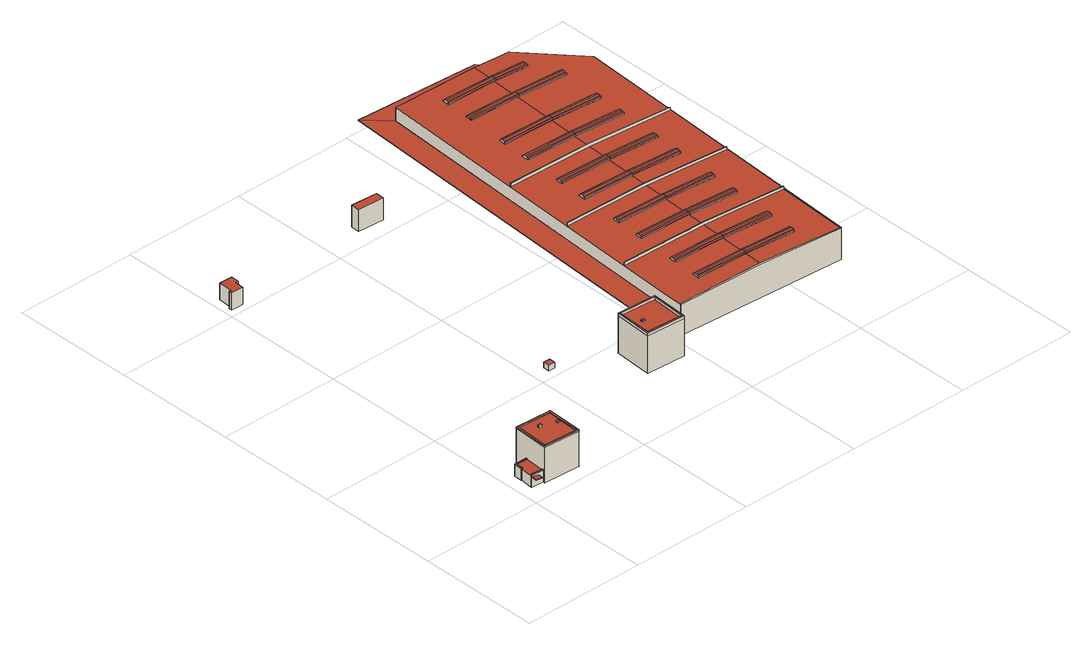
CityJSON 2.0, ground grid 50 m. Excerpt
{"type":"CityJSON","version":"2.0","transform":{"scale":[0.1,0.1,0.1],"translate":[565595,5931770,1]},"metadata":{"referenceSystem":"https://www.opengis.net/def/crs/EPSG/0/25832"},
"CityObjects":{
"building1":{"type":"Building","attributes":{"Grundfläche 2D":"273.172286","Grundhöhe NN":"7.026"},"children":["building1-1","building1-2","building1-3","building1-4","building1-5","building1-6"],"geometry":[{"type":"Solid","lod":"3","boundaries":[[[[0,1,2,3,4,5,6,7,8]],[[2,1,6,5]],[[9,10,11,12]],[[13,14,15,16,17,18,19,20,21,22]],[[3,2,10,9]],[[4,3,9,12]],[[5,4,12,11]],[[23,24,7,6]],[[24,25,8,7]],[[25,26,27,1,0,8]],[[2,5,11,10]],[[27,23,6,1]],[[23,27,28,29]],[[21,30,31,32,33,22]],[[25,24,34,35]],[[28,27,26,25,35,36]],[[15,14,13,22,33,34,24,23,29,37]],[[38,19,18,17,39,40]],[[20,19,38,41]],[[21,20,41,32,31,30]],[[16,15,37,42]],[[17,16,42,39]],[[32,41,38,40,39,42,37,29,28,36,35,34,33]]]],"semantics":{"surfaces":[{"type":"RoofSurface"},{"type":"WallSurface"},{"type":"GroundSurface"}],"values":[[0,0,0,0,1,1,1,1,1,1,1,1,1,1,1,1,1,1,1,1,1,1,2]]}}]},
"building1-1":{"type":"BuildingInstallation","parents":["building1"],"geometry":[{"type":"MultiSurface","lod":"3","boundaries":[[[43,44,45,46]],[[21,22,44,43]],[[13,45,44,22]],[[46,45,13,20]],[[20,21,43,46]]],"semantics":{"surfaces":[{"type":"RoofSurface"},{"type":"WallSurface"}],"values":[0,1,1,1,1]}}]},
"building1-2":{"type":"BuildingInstallation","parents":["building1"],"geometry":[{"type":"MultiSurface","lod":"3","boundaries":[[[47,48,49,50,51,52,53,54]],[[15,16,52,51]],[[16,17,53,52]],[[17,18,19,55,48,47,54,53]],[[49,48,55,56]],[[56,14,50,49]],[[14,15,51,50]]],"semantics":{"surfaces":[{"type":"RoofSurface"},{"type":"WallSurface"}],"values":[0,1,1,1,1,1,1]}}]},
"building1-3":{"type":"BuildingInstallation","parents":["building1"],"geometry":[{"type":"MultiSurface","lod":"3","boundaries":[[[57,58,59,60]],[[60,59,61,62]],[[57,60,62,63]],[[58,57,63,64]],[[59,58,64,61]]],"semantics":{"surfaces":[{"type":"RoofSurface"},{"type":"WallSurface"}],"values":[0,1,1,1,1]}}]},
"building1-4":{"type":"BuildingInstallation","parents":["building1"],"geometry":[{"type":"MultiSurface","lod":"3","boundaries":[[[65,66,67,68]],[[68,67,69,70]],[[65,68,70,71]],[[66,65,71,72]],[[67,66,72,69]]],"semantics":{"surfaces":[{"type":"RoofSurface"},{"type":"WallSurface"}],"values":[0,1,1,1,1]}}]},
"building1-5":{"type":"BuildingInstallation","parents":["building1"],"geometry":[{"type":"MultiSurface","lod":"3","boundaries":[[[73,74,75,76]],[[77,78,75,74]],[[78,79,76,75]],[[79,80,73,76]],[[80,77,74,73]],[[77,80,79,78]]],"semantics":{"surfaces":[{"type":"RoofSurface"},{"type":"WallSurface"},{"type":"OuterCeilingSurface"}],"values":[0,1,1,1,1,2]}}]},
"building1-6":{"type":"BuildingInstallation","parents":["building1"],"geometry":[{"type":"MultiSurface","lod":"3","boundaries":[[[81,82,30,83]],[[84,31,30,82]],[[31,85,83,30]],[[85,86,81,83]],[[86,84,82,81]],[[84,86,85,31]]],"semantics":{"surfaces":[{"type":"RoofSurface"},{"type":"WallSurface"},{"type":"OuterCeilingSurface"}],"values":[0,1,1,1,1,2]}}]},
"building2":{"type":"Building","attributes":{"Grundfläche 2D":"34.962628","Grundhöhe NN":"1.999"},"geometry":[{"type":"Solid","lod":"3","boundaries":[[[[87,88,89,90,91,92,93,94]],[[95,96,92,91]],[[96,97,93,92]],[[97,98,94,93]],[[98,99,87,94]],[[99,100,88,87]],[[100,101,89,88]],[[101,102,90,89]],[[102,95,91,90]],[[96,95,102,101,100,99,98,97]]]],"semantics":{"surfaces":[{"type":"RoofSurface"},{"type":"WallSurface"},{"type":"GroundSurface"}],"values":[[0,1,1,1,1,1,1,1,1,2]]}}]},
"building3":{"type":"Building","attributes":{"Grundfläche 2D":"7.277880","Grundhöhe NN":"7.422"},"geometry":[{"type":"Solid","lod":"3","boundaries":[[[[103,104,105,106]],[[107,108,106,105]],[[108,109,103,106]],[[109,110,104,103]],[[110,107,105,104]],[[110,109,108,107]]]],"semantics":{"surfaces":[{"type":"RoofSurface"},{"type":"WallSurface"},{"type":"GroundSurface"}],"values":[[0,1,1,1,1,2]]}}]},
"building4":{"type":"Building","attributes":{"Grundfläche 2D":"251.908118","Grundhöhe NN":"7.451"},"children":["building4-1"],"geometry":[{"type":"Solid","lod":"3","boundaries":[[[[111,112,113,114,115,116]],[[117,112,111,118,119,120,115,114]],[[121,122,123,124]],[[113,112,123,122]],[[114,113,122,121]],[[125,126,116,115]],[[126,127,111,116]],[[128,129,119,118]],[[129,130,120,119]],[[130,125,115,120]],[[114,121,124,117]],[[123,112,117,124]],[[127,128,118,111]],[[130,129,131,132]],[[126,125,130,132,133]],[[128,127,126,133,134]],[[129,128,134,131]],[[132,131,134,133]]]],"semantics":{"surfaces":[{"type":"RoofSurface"},{"type":"WallSurface"},{"type":"GroundSurface"}],"values":[[0,0,0,1,1,1,1,1,1,1,1,1,1,1,1,1,1,2]]}}]},
"building4-1":{"type":"BuildingInstallation","parents":["building4"],"geometry":[{"type":"MultiSurface","lod":"3","boundaries":[[[135,136,137,138]],[[138,137,139,140]],[[135,138,140,141]],[[136,135,141,142]],[[137,136,142,139]]],"semantics":{"surfaces":[{"type":"RoofSurface"},{"type":"WallSurface"}],"values":[0,1,1,1,1]}}]},
"building5":{"type":"Building","attributes":{"Grundfläche 2D":"37.813832","Grundhöhe NN":"7.574"},"geometry":[{"type":"Solid","lod":"3","boundaries":[[[[143,144,145,146]],[[147,148,146,145]],[[148,149,143,146]],[[149,150,144,143]],[[150,147,145,144]],[[150,149,148,147]]]],"semantics":{"surfaces":[{"type":"RoofSurface"},{"type":"WallSurface"},{"type":"GroundSurface"}],"values":[[0,1,1,1,1,2]]}}]},
"building6":{"type":"Building","attributes":{"Grundfläche 2D":"41.058252","Grundhöhe NN":"7.476"},"children":["building6-1","building6-2"],"geometry":[{"type":"Solid","lod":"3","boundaries":[[[[151,152,153,154,155,156]],[[152,151,157,158]],[[153,152,158,159]],[[155,154,160,161]],[[154,153,159,160]],[[156,155,161,162]],[[151,156,162,157]],[[160,159,158,157,162,161]]]],"semantics":{"surfaces":[{"type":"RoofSurface"},{"type":"WallSurface"},{"type":"GroundSurface"}],"values":[[0,1,1,1,1,1,1,2]]}}]},
"building6-1":{"type":"BuildingInstallation","parents":["building6"],"geometry":[{"type":"MultiSurface","lod":"3","boundaries":[[[163,164,165,166]],[[167,168,163,166]],[[166,165,169,167]],[[168,170,164,163]],[[165,164,170,169]]],"semantics":{"surfaces":[{"type":"RoofSurface"},{"type":"WallSurface"}],"values":[0,1,1,1,1]}}]},
"building6-2":{"type":"BuildingInstallation","parents":["building6"],"geometry":[{"type":"MultiSurface","lod":"3","boundaries":[[[171,172,173,174]],[[172,175,176,177,178,173]],[[171,174,179,180]],[[172,171,180,181]],[[175,172,181,182]],[[176,175,182,183]],[[184,178,177,176,183,185]],[[173,178,184,186]],[[174,173,186,179]],[[181,180,179,186]],[[185,182,181,186,184]],[[182,185,183]]],"semantics":{"surfaces":[{"type":"RoofSurface"},{"type":"WallSurface"},{"type":"OuterCeilingSurface"}],"values":[0,0,1,1,1,1,1,1,1,2,2,2]}}]},
"building7":{"type":"Building","attributes":{"Grundfläche 2D":"10384.871196","Grundhöhe NN":"7.313"},"geometry":[{"type":"Solid","lod":"3","boundaries":[[[[187,188,189,190]],[[189,191,192,193,194,190]],[[192,195,196,193]],[[195,197,198,196]],[[198,197,199,200,201]],[[202,203,204,205,206]],[[207,208,202,206,209,210]],[[211,207,210,212]],[[213,211,212,214]],[[215,216,217,218,219,220]],[[221,215,220,222]],[[223,221,222,224]],[[225,226,227,228,229,230]],[[226,231,232,227]],[[233,234,232,231]],[[235,236,237,238,239,240]],[[236,241,242,237]],[[243,244,242,241]],[[245,246,247,248,249,250]],[[246,251,252,247]],[[251,253,254,252]],[[255,256,257,258,259,260]],[[261,256,255,262]],[[263,261,262,264]],[[265,266,267,268,269,270]],[[266,271,272,267]],[[273,274,272,271]],[[275,276,277,239,238,237]],[[278,275,237,242]],[[279,278,242,244]],[[280,281,282,283,284,285]],[[286,280,285,287]],[[288,286,287,289]],[[290,291,292,249,248,247]],[[293,290,247,252]],[[294,293,252,254]],[[295,296,297,298,299,300,301,302,303,304,305,306,307,308,309,310,311,312,313,314,315,316,317,318,319,320,321,322,323,324,325,326,327,328,329,330,331,332,333,334,335,336,337,338,339,340,341,342,343,344,345,346,347,348,349,350,351,352,353,354,355,356,357,358,359,360,361,362,363,364,365,366,367,368,369,370,371,372]],[[347,373,348]],[[374,375,376,377,378,379,380,381,382,383,384,385,386,387,388,389,390,391,392,393,348,373,394,395]],[[396,397,398,309,308,399,400,401,402,303,302,403,404,405,406,407,296,295,408,409,410,411,368,367,412,413,414,415,361,360,416,417,418,419,353,352,420,421,422,393,392,423,424,384,383,425,426,374,395,427,428,429,430,345,344,431,432,433,337,336,434,435,436,437,438,329,328,439,440,441,442,321,320,443,444,315,314,445,446,447,448]],[[348,449,450,349]],[[451,422,421]],[[452,453,213,214,454]],[[455,456,218,457]],[[458,459,220,219,218,456]],[[459,460,222,220]],[[460,461,224,222]],[[224,461,462,463,464]],[[217,465,457,218]],[[466,223,224,464]],[[467,468,469,470]],[[468,471,472,469]],[[473,230,229,474]],[[234,233,475,476,477]],[[478,240,239,479]],[[243,480,481,244]],[[283,482,483,484,485]],[[285,284,283,485,486,487]],[[287,285,487,488]],[[289,287,488,489]],[[490,491,289,489,492]],[[493,250,249,494]],[[253,495,496,254]],[[497,498,499,500]],[[501,498,497,502]],[[258,503,504,259]],[[505,263,264,506]],[[507,508,270,269,509]],[[274,273,510,511,512]],[[277,513,479,239]],[[514,279,244,481]],[[515,516,517,518]],[[519,520,516,515,521,522]],[[523,519,522,524]],[[525,523,524,526]],[[527,525,526,528]],[[529,530,189,188]],[[531,532,192,191,189,530]],[[532,533,195,192]],[[533,534,197,195]],[[534,535,199,197]],[[259,504,536,537,538]],[[255,260,259,538,539,540]],[[262,255,540,541]],[[264,262,541,542]],[[506,264,542,543]],[[544,545,546,547]],[[547,546,548,549,550]],[[282,551,482,283]],[[552,288,289,491]],[[553,554,474,229]],[[555,556,553,229,228,227]],[[557,555,227,232]],[[558,557,232,234]],[[559,558,234,477]],[[560,561,509,269]],[[267,562,563,560,269,268]],[[564,562,267,272]],[[565,564,272,274]],[[566,565,274,512]],[[567,568,569,570,571,572]],[[573,567,572,574]],[[575,576,515,518]],[[577,578,522,521,515,576]],[[578,579,524,522]],[[579,580,526,524]],[[580,581,528,526]],[[582,583,203,202]],[[584,585,582,202,208,207]],[[586,584,207,211]],[[587,586,211,213]],[[588,587,213,453]],[[292,589,494,249]],[[590,294,254,496]],[[354,188,187,356,355]],[[200,199,359,358,357,201]],[[194,193,196,198,201,357,356,187,190]],[[205,397,396,448,447,446,454,214,212,210,209,206]],[[446,445,314,313,453,452,454]],[[398,397,205,204,203,310,309]],[[433,432,431,462,461,460,459,458,456,455]],[[464,463,462,431,344,343]],[[433,455,457,338,337]],[[341,466,464,343,342]],[[216,215,221,223,466,341,340,465,217]],[[338,457,465,340,339]],[[401,400,467,470]],[[468,467,400,399,308,307,306,471]],[[306,305,472,471]],[[469,472,305,304,303,402,401,470]],[[473,438,437,436,435,434,475,233,231,226,225,230]],[[434,336,335,477,476,475]],[[438,473,474,330,329]],[[235,240,478,406,405,404,480,243,241,236]],[[403,302,301,481,480,404]],[[407,406,478,479,297,296]],[[488,487,486,485,484,444,443,492,489]],[[443,320,319,491,490,492]],[[482,316,315,444,484,483]],[[251,246,245,250,493,410,409,495,253]],[[408,295,372,496,495,409]],[[411,410,493,494,369,368]],[[429,428,500,499]],[[395,394,373,502,497,500,428,427]],[[373,347,501,502]],[[345,430,429,499,498,501,347,346]],[[390,505,506,392,391]],[[261,263,505,390,389,388,387,503,258,257,256]],[[385,504,503,387,386]],[[271,266,265,270,508,426,425,510,273]],[[512,511,510,425,383,382]],[[508,507,509,375,374,426]],[[301,300,514,481]],[[275,278,279,514,300,299,298,513,277,276]],[[298,297,479,513]],[[363,362,518,517]],[[366,365,527,528]],[[519,523,525,527,365,364,363,517,516,520]],[[419,418,417,535,534,533,532,531,530,529]],[[416,360,359,199,535,417]],[[354,353,419,529,188]],[[541,540,539,538,537,424,423,543,542]],[[506,543,423,392]],[[385,384,424,537,536,504]],[[422,591,545,544]],[[591,592,593,548,546,545]],[[593,449,348,550,549,548]],[[547,550,348,393]],[[544,547,393,422]],[[552,491,319,318]],[[281,280,286,288,552,318,317,551,282]],[[482,551,317,316]],[[333,559,477,335,334]],[[556,555,557,558,559,333,332,554,553]],[[330,474,554,332,331]],[[380,566,512,382,381]],[[564,565,566,380,379,378,377,561,560,563,562]],[[375,509,561,377,376]],[[441,440,570,569]],[[328,327,326,325,574,572,571,570,440,439]],[[325,324,573,574]],[[322,321,442,441,569,568,567,573,324,323]],[[579,578,577,576,575,414,413,581,580]],[[367,366,528,581,413,412]],[[575,518,362,361,415,414]],[[313,312,588,453]],[[585,584,586,587,588,312,311,583,582]],[[311,310,203,583]],[[372,371,590,496]],[[291,290,293,294,590,371,370,589,292]],[[370,369,494,589]],[[593,592,591,594,595]],[[449,593,595,596]],[[450,449,596,597]],[[350,349,450,597,598]],[[351,350,598,599]],[[420,352,351,599,600]],[[451,421,420,600,601]],[[422,451,601,602]],[[591,422,602,594]],[[594,602,601,600,599,598,597,596,595]]]],"semantics":{"surfaces":[{"type":"RoofSurface"},{"type":"WallSurface"},{"type":"GroundSurface"}],"values":[[0,0,0,0,0,0,0,0,0,0,0,0,0,0,0,0,0,0,0,0,0,0,0,0,0,0,0,0,0,0,0,0,0,0,0,0,0,0,0,0,0,0,0,0,0,0,0,0,0,0,0,0,0,0,0,0,0,0,0,0,0,0,0,0,0,0,0,0,0,0,0,0,0,0,0,0,0,0,0,0,0,0,0,0,0,0,0,0,0,0,0,0,0,0,0,0,0,0,0,0,0,0,0,0,0,0,0,0,0,0,0,0,0,0,1,1,1,1,1,1,1,1,1,1,1,1,1,1,1,1,1,1,1,1,1,1,1,1,1,1,1,1,1,1,1,1,1,1,1,1,1,1,1,1,1,1,1,1,1,1,1,1,1,1,1,1,1,1,1,1,1,1,1,1,1,1,1,1,1,1,1,1,1,1,1,1,1,1,1,1,1,1,1,1,1,1,1,1,1,1,2]]}}]}
},
"vertices":[
[205,6,209],[214,157,209],[206,150,209],[198,13,209],[62,22,209],[70,159,209],[64,166,209],[54,15,209],[204,6,209],[198,13,205],[206,150,205],[70,159,205],[62,22,205],[55,27,107],[60,106,107],[60,111,107],[8,114,107],[6,79,107],[7,79,107],[9,79,107],[4,30,107],[4,26,107],[55,23,107],[64,166,205],[54,15,205],[204,6,205],[205,6,205],[214,157,205],[214,157,60],[64,166,60],[4,26,104],[4,26,102],[4,26,60],[55,23,60],[54,15,60],[204,6,60],[205,6,60],[60,111,60],[9,79,60],[6,79,60],[7,79,60],[4,30,60],[8,114,60],
[4,26,110],[55,23,110],[55,27,110],[4,30,110],
[9,79,110],[11,78,110],[13,109,110],[60,106,110],[60,111,110],[8,114,110],[6,79,110],[7,79,110],[11,78,107],[13,109,107],
[197,102,208],[186,102,208],[185,90,208],[196,89,208],[185,90,205],[196,89,205],[197,102,205],[186,102,205],
[131,111,214],[132,120,214],[120,120,214],[119,111,214],[120,120,205],[119,111,205],[131,111,205],[132,120,205],
[237,107,104],[211,109,104],[208,55,104],[233,53,104],[211,109,102],[208,55,102],[233,53,102],[237,107,102],
[31,1,101],[33,24,101],[3,2,104],[33,24,99],[3,2,102],[31,1,99],
[29,1530,79],[79,1528,79],[81,1566,79],[93,1565,79],[94,1599,79],[41,1601,79],[38,1542,79],[29,1542,79],[94,1599,10],[41,1601,10],[38,1542,10],[29,1542,10],[29,1530,10],[79,1528,10],[81,1566,10],[93,1565,10],
[539,507,86],[512,508,86],[510,481,86],[537,480,86],[510,481,64],[537,480,64],[539,507,64],[512,508,64],
[759,397,229],[758,390,229],[906,381,229],[897,240,229],[904,239,229],[913,388,229],[750,249,229],[752,397,229],[743,241,229],[903,231,229],[897,240,219],[906,381,219],[758,390,219],[750,249,219],[904,239,219],[913,388,219],[759,397,219],[752,397,219],[743,241,219],[903,231,219],[743,241,65],[903,231,65],[913,388,65],[752,397,65],
[798,322,223],[787,322,223],[787,311,223],[797,311,223],[787,311,219],[797,311,219],[798,322,219],[787,322,219],
[709,1508,156],[711,1543,156],[603,1549,156],[601,1514,156],[603,1549,66],[601,1514,66],[709,1508,66],[711,1543,66],
[909,332,112],[979,327,112],[979,329,112],[977,329,112],[981,388,112],[913,392,112],[909,332,65],[979,327,65],[979,329,65],[977,329,65],[981,388,65],[913,392,65],
[956,370,115],[941,371,115],[940,355,115],[955,355,115],[955,355,112],[956,370,112],[940,355,112],[941,371,112],
[1494,1894,132],[985,1924,132],[1069,1830,135],[1564,1799,135],[896,453,132],[912,392,133],[913,392,133],[981,388,135],[1564,1799,132],[1494,1894,130],[985,1924,130],[896,453,130],[912,392,130],[981,388,132],[913,392,130],[1069,1830,132],
[1552,1722,202],[1416,1730,205],[1416,1727,208],[1552,1719,206],[1416,1721,209],[1415,1716,211],[1552,1708,208],[1552,1713,207],[1415,1709,209],[1551,1701,207],[1415,1705,208],[1551,1697,206],[1414,1702,205],[1533,1695,202],[1551,1694,202],[1378,1127,208],[1378,1131,205],[1375,1131,205],[1169,1143,200],[1169,1140,204],[1377,1116,211],[1378,1122,209],[1168,1135,205],[1168,1129,206],[1377,1110,209],[1167,1122,205],[1377,1105,208],[1167,1118,204],[1562,685,207],[1562,690,206],[1563,696,205],[1352,708,208],[1352,703,209],[1352,697,211],[1562,678,206],[1351,691,209],[1561,674,205],[1351,686,208],[1150,835,205],[1150,829,206],[1359,817,211],[1359,823,209],[1360,828,208],[1150,840,204],[1149,823,205],[1359,810,209],[1149,818,204],[1358,806,208],[1179,1314,205],[1179,1308,206],[1388,1296,211],[1388,1302,209],[1389,1307,208],[1179,1319,204],[1178,1302,205],[1388,1289,209],[1178,1297,204],[1387,1285,208],[1186,1434,205],[1186,1428,206],[1395,1416,211],[1396,1421,209],[1396,1427,208],[1187,1439,204],[1186,1421,205],[1395,1409,209],[1185,1417,204],[1395,1405,208],[1334,398,211],[1544,385,207],[1544,391,206],[1545,396,205],[1334,409,208],[1334,403,209],[1544,378,206],[1333,391,209],[1543,374,205],[1333,387,208],[1132,536,205],[1132,530,206],[1341,518,211],[1341,523,209],[1342,529,208],[1132,541,204],[1131,523,205],[1340,511,209],[1131,519,204],[1340,507,208],[1598,1283,207],[1599,1289,206],[1599,1294,205],[1598,1277,206],[1598,1272,205],[1580,984,207],[1581,990,206],[1581,995,205],[1371,1008,208],[1370,1002,209],[1370,996,211],[1580,977,206],[1369,990,209],[1580,973,205],[1369,985,208],[1606,1403,207],[1606,1409,206],[1606,1414,205],[1605,1396,206],[1605,1392,205],[1390,1402,202],[1385,1310,202],[1389,1310,202],[1599,1298,197],[1599,1294,197],[1598,1269,197],[1387,1282,202],[1383,1282,202],[1379,1208,202],[1647,1192,195],[1731,1187,193],[1731,1184,193],[1646,1189,195],[1379,1205,202],[1375,1131,202],[1378,1131,202],[1588,1118,197],[1587,1090,197],[1376,1102,202],[1373,1102,202],[1368,1011,202],[1371,1011,202],[1581,998,197],[1579,970,197],[1369,982,202],[1366,983,202],[1362,909,202],[1363,909,202],[1541,898,198],[1713,888,193],[1712,885,193],[1540,895,198],[1363,906,202],[1362,906,202],[1358,831,202],[1360,831,202],[1514,822,198],[1570,819,197],[1569,790,197],[1504,794,198],[1358,803,202],[1356,803,202],[1351,712,202],[1353,712,202],[1471,704,199],[1563,699,197],[1561,671,197],[1461,677,199],[1351,683,202],[1349,683,202],[1345,608,202],[1435,603,200],[1694,587,193],[1677,287,193],[1752,1486,193],[1759,1590,193],[1564,1799,199],[1413,1809,202],[1409,1730,202],[1416,1730,202],[1501,1725,200],[1552,1722,199],[1551,1694,199],[1533,1695,199],[1414,1702,202],[1407,1702,202],[1402,1610,202],[1409,1610,202],[1616,1598,197],[1615,1595,197],[1614,1569,197],[1407,1582,202],[1400,1582,202],[1392,1430,202],[1396,1430,202],[1607,1417,197],[1605,1389,197],[1395,1401,202],[1694,584,193],[1341,532,202],[1342,532,202],[1408,528,201],[1552,519,197],[1552,516,197],[1552,511,197],[1550,491,197],[1398,500,201],[1340,504,202],[1339,504,202],[1334,412,202],[1335,412,202],[1366,410,202],[1545,399,197],[1545,396,197],[1544,391,197],[1543,371,197],[1356,382,202],[1333,384,202],[1328,308,202],[1434,600,200],[1345,605,202],[1168,1135,196],[1169,1143,196],[1210,1141,197],[1232,1214,198],[1035,1225,191],[1035,1229,191],[1233,1217,198],[1255,1290,198],[1178,1294,196],[1178,1302,196],[1179,1323,196],[1264,1318,199],[1291,1408,199],[1185,1414,196],[1187,1442,196],[1299,1436,199],[1345,1585,201],[1198,1594,196],[1200,1622,196],[1354,1613,201],[1381,1704,202],[1205,1714,196],[1207,1739,196],[1207,1742,196],[1069,1830,191],[981,388,191],[979,329,191],[1124,396,196],[1125,424,196],[1131,516,196],[1132,544,196],[1052,622,193],[998,626,191],[998,629,191],[1053,625,193],[1142,696,196],[1143,721,196],[1143,724,196],[1149,815,196],[1149,823,196],[1150,829,196],[1150,835,196],[1151,844,196],[1142,919,195],[1016,926,191],[1017,929,191],[1143,922,195],[1160,995,196],[1161,1023,196],[1201,1113,197],[1167,1115,196],[1167,1122,196],[1168,1129,196],[1677,286,193],[1679,286,193],[977,329,191],[1373,1102,205],[1376,1102,205],[1167,1115,200],[1143,724,200],[1143,721,204],[1353,712,205],[1143,715,205],[1142,710,206],[1142,703,205],[1142,699,204],[1142,696,200],[1349,683,205],[1351,683,205],[1563,699,201],[1561,671,201],[1035,1225,203],[1381,1205,214],[1381,1208,214],[1035,1229,203],[1731,1184,203],[1731,1187,203],[1151,844,200],[1360,831,205],[1149,815,200],[1356,803,205],[1358,803,205],[1179,1323,200],[1389,1310,205],[1178,1294,200],[1387,1282,205],[1371,1011,205],[1368,1011,205],[1161,1023,200],[1161,1020,204],[1161,1015,205],[1160,1009,206],[1160,1002,205],[1160,998,204],[1366,983,205],[1369,982,205],[1160,995,200],[1187,1442,200],[1396,1430,205],[1185,1414,200],[1395,1401,205],[1345,605,214],[1345,608,214],[998,629,203],[998,626,203],[1694,587,203],[1694,584,203],[1545,399,201],[1335,412,205],[1543,371,201],[1333,384,205],[1341,532,205],[1132,544,200],[1342,532,205],[1131,516,200],[1339,504,205],[1340,504,205],[1599,1298,201],[1598,1269,201],[1409,1607,208],[1615,1595,205],[1616,1598,201],[1409,1610,205],[1615,1583,207],[1615,1589,206],[1408,1601,209],[1408,1596,211],[1614,1577,206],[1408,1589,209],[1614,1572,205],[1407,1585,208],[1614,1569,201],[1407,1582,205],[1207,1742,200],[1207,1739,204],[1206,1734,205],[1206,1728,206],[1206,1721,205],[1205,1717,204],[1205,1714,200],[1334,412,205],[1125,424,200],[1125,421,204],[1125,416,205],[1124,410,206],[1124,403,205],[1124,399,204],[1124,396,200],[979,329,195],[979,327,195],[1328,306,207],[1328,308,207],[1677,284,195],[1677,286,195],[1677,287,195],[1581,998,201],[1579,970,201],[1570,815,205],[1570,819,201],[1569,804,207],[1570,810,206],[1569,798,206],[1569,793,205],[1569,790,201],[1552,516,205],[1552,519,201],[1551,505,207],[1552,511,206],[1551,498,206],[1551,494,205],[1550,491,201],[1363,909,214],[1362,909,214],[1017,929,203],[1016,926,203],[1362,906,214],[1363,906,214],[1713,888,203],[1712,885,203],[1200,1622,200],[1199,1619,204],[1199,1614,205],[1199,1608,206],[1198,1602,205],[1198,1597,204],[1198,1594,200],[1588,1115,205],[1588,1118,201],[1588,1104,207],[1588,1110,206],[1587,1097,206],[1587,1093,205],[1587,1090,201],[1607,1417,201],[1605,1389,201],[979,327,191],[1328,306,202],[1677,284,193],[979,327,63],[1677,284,63],[1677,286,63],[1679,286,63],[1759,1590,63],[1564,1799,63],[1069,1830,63],[977,329,63],[979,329,63]
]}
